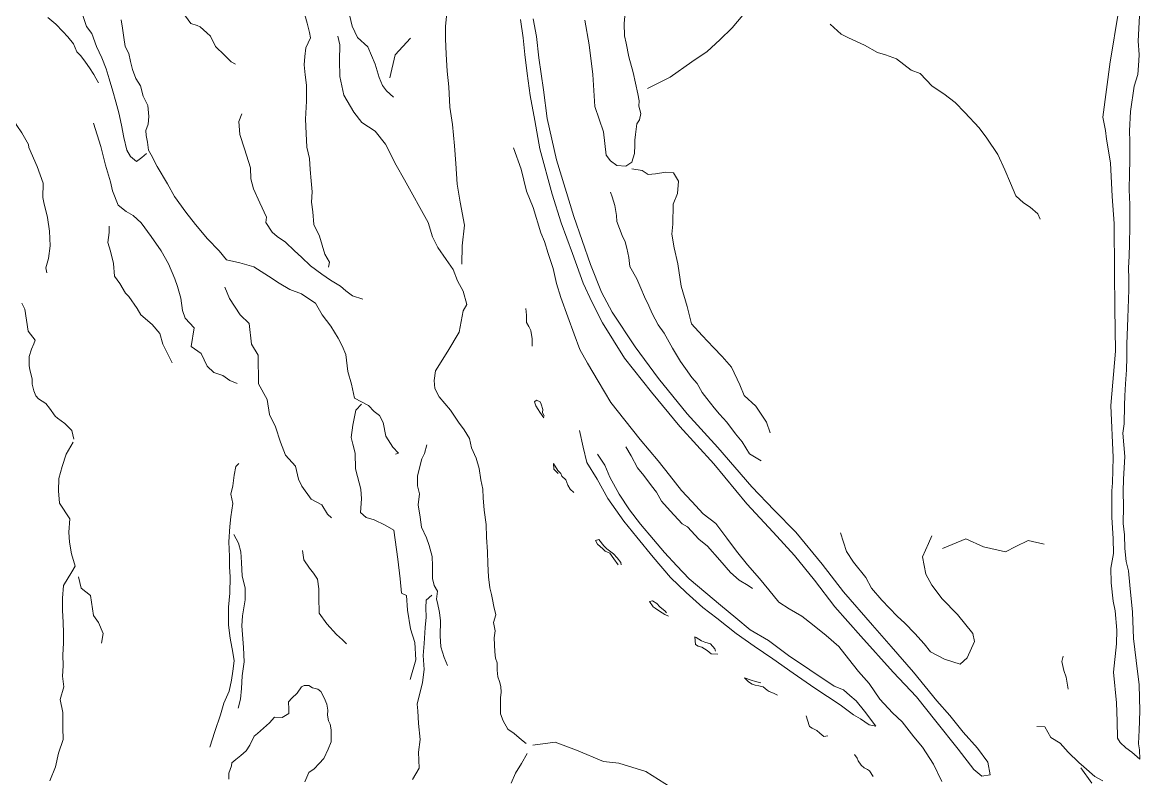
# Model space of a CAD drawing. Extents: x 683321 to 688873, y 7661944 to 7668387.
# Drawn here: x 687821.3 to 688067.1, y 7666990 to 7667156.3 of the extents above; entities that cross this region are included whole.
import ezdxf

# ---------------------------------------------------------------- set-up
doc = ezdxf.new("R2010")
doc.units = 0
doc.header["$MEASUREMENT"] = 0
doc.layers.add('01 CRESTA_Line', color=3, linetype='Continuous', lineweight=20)

msp = doc.modelspace()

# ---------------------------------------------------------------- linework, layer by layer
at = {"layer": '01 CRESTA_Line'}
for points in [[(687847.09, 7667191.01, 4253.98), (687845.72, 7667187.81, 4255.09), (687847.43, 7667186.08, 4254.69), (687848.52, 7667185.12, 4254.5), (687849.25, 7667182.57, 4255.13), (687850.07, 7667180.54, 4255.05), (687850.31, 7667178.38, 4255.4), (687851.98, 7667175.84, 4255.85), (687853.93, 7667173.41, 4255.69), (687854.14, 7667172.05, 4255.37), (687853.69, 7667168.71, 4255.87), (687854.48, 7667165.52, 4256.48), (687855.05, 7667164.16, 4256.77), (687856.44, 7667161.77, 4256.48), (687856.61, 7667158.5, 4256.59), (687858.35, 7667156.08, 4256.73), (687859.75, 7667155.64, 4256.73), (687860.46, 7667155.31, 4257), (687861.92, 7667153.96, 4257.23), (687862.7, 7667153.25, 4257.23), (687863.84, 7667150.98, 4257.49), (687865.75, 7667149.06, 4257.57), (687867.24, 7667147.61, 4258), (687868.24, 7667147.1, 4258.38)], [(687848.63, 7667127.5, 4244.58), (687847.62, 7667126.56, 4243.37), (687846.41, 7667125.67, 4242.96), (687845.09, 7667126.84, 4241.81), (687844.26, 7667128.19, 4241.64), (687843.62, 7667130.99, 4241.38), (687843.12, 7667133.69, 4241.21), (687842.56, 7667136.38, 4241.15), (687841.87, 7667138.82, 4241.24), (687841.2, 7667141.15, 4241.16), (687840.38, 7667143.9, 4241.16), (687839.72, 7667146.08, 4241.12), (687838.76, 7667148.48, 4241.23), (687837.65, 7667150.97, 4241.08), (687836.57, 7667153.84, 4240.98), (687835.43, 7667155.36, 4240.84), (687834.49, 7667158.22, 4240.93)], [(687892.69, 7667160.44, 4280.7), (687893.85, 7667155.48, 4280.72), (687895.08, 7667152.99, 4280.73), (687897.3, 7667150.95, 4280.6), (687898.95, 7667147.07, 4280.35), (687899.78, 7667144.2, 4280.44), (687900.57, 7667142.39, 4280.52), (687901.45, 7667141.22, 4280.23), (687902.99, 7667139.82, 4279.51)], [(687838.06, 7667143.02, 4237.75), (687837.49, 7667144.05, 4237.81), (687837.05, 7667144.82, 4237.65), (687836.06, 7667146.28, 4237.54), (687835.2, 7667147.56, 4237.63), (687834.2, 7667148.92, 4237.55), (687833.27, 7667149.81, 4237.55), (687832.57, 7667151.6, 4237.49), (687831.3, 7667153.13, 4237.46), (687830.23, 7667154.32, 4237.44), (687828.65, 7667155.88, 4237.38), (687826.92, 7667157.34, 4237.25)], [(687843.06, 7667156.87, 4244.97), (687843.34, 7667155.03, 4244.79), (687843.62, 7667152.94, 4244.83), (687843.93, 7667150.97, 4244.91), (687844.77, 7667149.46, 4244.64), (687845.11, 7667147.67, 4244.65), (687845.55, 7667145.92, 4244.64), (687846.31, 7667143.98, 4244.66), (687847.28, 7667142.36, 4244.75), (687847.87, 7667140.1, 4245.05), (687848.89, 7667138, 4245.17), (687849.17, 7667135.59, 4245.49), (687849.01, 7667133.95, 4245.26), (687848.46, 7667132.52, 4245.24), (687848.53, 7667131.43, 4245.06), (687848.83, 7667129.99, 4245.12), (687849.09, 7667128.22, 4245.59), (687849.67, 7667127.17, 4245.81), (687850.95, 7667124.6, 4246.36), (687853.23, 7667120.82, 4246.77), (687854.82, 7667117.99, 4247.36), (687857.25, 7667114.58, 4248.16), (687859.43, 7667111.86, 4249.13), (687862.05, 7667108.67, 4250.34), (687864.59, 7667106.07, 4251.32), (687866.19, 7667104.06, 4252.94), (687869.14, 7667103.43, 4253.79), (687872.25, 7667102.54, 4254.59), (687875.5, 7667100.52, 4255.37), (687877.81, 7667098.96, 4255.79), (687880.15, 7667097.56, 4256.76), (687882.74, 7667096.6, 4257.06), (687884.11, 7667095.65, 4257.38), (687885.79, 7667094.56, 4257.68), (687887.25, 7667091.98, 4258.36), (687889.19, 7667089.49, 4259.27), (687890.79, 7667086.86, 4258.8), (687891.67, 7667085.18, 4258.43), (687892.46, 7667083.24, 4258.98), (687892.93, 7667079.52, 4259.73), (687893.76, 7667076.73, 4259.86), (687894.37, 7667073.64, 4260.12), (687897.44, 7667072.04, 4259.61), (687898.71, 7667070.73, 4259.69), (687899.85, 7667069.83, 4259.71), (687900.71, 7667068.32, 4259.28), (687901.3, 7667065.33, 4259.33), (687902.84, 7667062.92, 4258.97), (687904.1, 7667061.6, 4258.84), (687903.38, 7667061.35, 4258.68)], [(687888.65, 7667102.44, 4257.99), (687888.92, 7667103.6, 4258.52), (687887.89, 7667105.34, 4259.06), (687886.66, 7667109.31, 4259.67), (687885.42, 7667111.84, 4260.39), (687885.21, 7667114.62, 4260.78), (687884.94, 7667116.75, 4261.12), (687885.04, 7667119.05, 4261.68), (687884.83, 7667121.45, 4262.22), (687884.65, 7667123.97, 4263.09), (687884.45, 7667126.39, 4263.73), (687883.92, 7667128.89, 4264.4), (687883.75, 7667131.89, 4265.49), (687883.64, 7667134.98, 4266.78), (687883.81, 7667138.94, 4268.22), (687883.83, 7667142.46, 4269.4), (687883.53, 7667144.76, 4270.2), (687883.34, 7667146.99, 4270.85), (687883.45, 7667148.8, 4271.33), (687883.71, 7667150.69, 4271.82), (687884.68, 7667152.86, 4272.19), (687884.5, 7667154.06, 4272.46), (687883.94, 7667156.12, 4272.25), (687883.45, 7667157.93, 4272.35)], [(687914.59, 7667157.64, 4281.22), (687914.39, 7667155.41, 4280.98), (687914.39, 7667152.66, 4280.51), (687914.53, 7667149.33, 4280.19), (687914.79, 7667145.58, 4279.75), (687915.14, 7667142.11, 4279.34), (687915.34, 7667137.65, 4278.64), (687915.95, 7667133.87, 4278.16), (687916.42, 7667129.17, 4277.6), (687916.67, 7667125.28, 4277.16), (687916.96, 7667120.74, 4276.63), (687917.6, 7667116.77, 4276.01), (687918.56, 7667111.73, 4275.56), (687918.07, 7667107.15, 4275.38), (687917.97, 7667103.15, 4274.86)], [(687930.89, 7667156.93, 4279.36), (687931.49, 7667152.88, 4278.99), (687931.87, 7667149.2, 4278.66), (687932.36, 7667145.06, 4278.29), (687933.03, 7667140.2, 4277.86), (687934.07, 7667134.72, 4277.33), (687935.16, 7667128.47, 4276.77), (687937.85, 7667118.55, 4275.84), (687939.84, 7667112.23, 4275.26), (687942.33, 7667105.5, 4274.99), (687944.7, 7667098.96, 4274.72), (687946.67, 7667094.72, 4274.55), (687948.96, 7667090.22, 4274.36), (687953.82, 7667082.45, 4274.01), (687959.71, 7667075.01, 4273.68), (687965.99, 7667067.42, 4273.35), (687973.43, 7667059.27, 4272.97), (687980.72, 7667050.46, 4272.58), (687986.53, 7667044.18, 4272.4), (687991.18, 7667039.09, 4272.26), (687995.62, 7667033.64, 4272.12), (688000.08, 7667027.78, 4271.97), (688005.82, 7667021.37, 4271.8), (688012.91, 7667013.46, 4271.57), (688018.05, 7667008.04, 4271.43), (688022.3, 7667002.67, 4271.29), (688027.22, 7666996.51, 4271.12), (688030.67, 7666992.02, 4271.01), (688032.42, 7666990.58, 4270.95), (688034.23, 7666990.89, 4271.05), (688033.75, 7666993.62, 4270.98), (688031.45, 7666996.74, 4271.06), (688028.32, 7667000.24, 4271.16), (688025.39, 7667003.9, 4271.26), (688022.52, 7667007.15, 4271.35), (688017.38, 7667013.4, 4271.52), (688012.43, 7667019.11, 4271.68), (688008.33, 7667023.79, 4271.81), (688001.98, 7667031.08, 4272), (687997.25, 7667037.16, 4272.15), (687991.51, 7667044.19, 4272.33), (687986.72, 7667049.06, 4272.46), (687981.81, 7667054.16, 4272.6), (687974.33, 7667062.8, 4272.98), (687967.56, 7667070.26, 4273.31), (687961.26, 7667078.02, 4273.64), (687956.12, 7667084.94, 4273.93), (687951.06, 7667092.57, 4274.31), (687948.74, 7667096.99, 4274.52), (687946.29, 7667103.09, 4274.8), (687944.46, 7667108.33, 4275.03), (687942.63, 7667113.58, 4275.51), (687938.84, 7667126.08, 4276.62), (687936.81, 7667135.17, 4277.41), (687935.97, 7667141.44, 4277.95), (687934.93, 7667148.51, 4278.56), (687934.41, 7667153.21, 4278.96), (687933.71, 7667157.09, 4279.37)], [(687953.88, 7667157.69, 4288.92), (687953.73, 7667156.03, 4288.64), (687953.8, 7667153.32, 4288.88), (687954.14, 7667151.75, 4288.87), (687954.75, 7667148.74, 4289.19), (687955.66, 7667145.29, 4289.8), (687956.69, 7667140.56, 4291.57), (687957.02, 7667139.08, 4290.67), (687956.97, 7667137.86, 4289.19), (687957.37, 7667136.25, 4288.3), (687957.08, 7667134.85, 4287.37), (687956.49, 7667133.97, 4286.23), (687956.21, 7667131.63, 4285.68), (687956.06, 7667130.43, 4285.11), (687956.07, 7667129.26, 4284.32), (687955.98, 7667127.44, 4283.56), (687955.42, 7667125.59, 4283.35), (687954.07, 7667124.68, 4283.09), (687952.12, 7667124.83, 4282.68), (687950.69, 7667125.88, 4282.32), (687949.73, 7667127.09, 4282.12), (687949.18, 7667132.2, 4280.66), (687947.26, 7667137.8, 4280.4), (687946.81, 7667144.85, 4280.92), (687945.98, 7667151.37, 4280.75), (687945.04, 7667156.78, 4281.09)], [(687958.86, 7667141.72, 4291.67), (687963.8, 7667144.28, 4291.36), (687968.63, 7667147.59, 4291.17), (687971.98, 7667149.88, 4290.86), (687974.77, 7667152.42, 4290.6), (687977.45, 7667155.07, 4289.98), (687979.82, 7667157.88, 4289.99)], [(687999.01, 7667155.88, 4279.99), (688001.46, 7667153.73, 4279.21), (688003.08, 7667152.9, 4278.94), (688006.56, 7667151.26, 4278.67), (688009.47, 7667149.68, 4278.58), (688011.19, 7667149.19, 4278.43), (688013.64, 7667148.29, 4278.43), (688016.87, 7667145.82, 4278.08), (688018.81, 7667145.02, 4277.47), (688021.45, 7667142.28, 4276.82), (688024.05, 7667140.61, 4276.26), (688026.53, 7667138.68, 4276.12), (688028.66, 7667136.51, 4275.79), (688031.83, 7667133.08, 4274.83), (688033.48, 7667130.84, 4274.98), (688035.95, 7667127.26, 4274.92), (688037.49, 7667123.9, 4275.25), (688038.71, 7667120.91, 4274.82), (688039.89, 7667118.13, 4274.26), (688041.56, 7667116.64, 4274.28), (688043.05, 7667115.68, 4274.64), (688044.71, 7667114.21, 4274.76), (688045.26, 7667113, 4274.44)], [(688062.35, 7667157.84, 4288.56), (688060.76, 7667148.45, 4288.22), (688060.63, 7667147.61, 4288.21), (688059.02, 7667135.48, 4287.26), (688059.64, 7667132.53, 4286.76), (688059.82, 7667130.58, 4286.83), (688060.68, 7667125.4, 4286.3), (688061.08, 7667118.04, 4285.43), (688061.49, 7667112.05, 4284.56), (688061.62, 7667101.39, 4283.87), (688061.69, 7667093.48, 4283.13), (688061.83, 7667084.02, 4282.8), (688060.79, 7667072.03, 4281.97), (688061.32, 7667060.61, 4281), (688061.12, 7667055.03, 4280.43), (688061.01, 7667053.31, 4280.4), (688060.99, 7667047.47, 4280.23), (688061.33, 7667042.82, 4279.52), (688061.37, 7667039.5, 4279.42), (688060.78, 7667036.28, 4279.51), (688060.89, 7667033.05, 4279.3), (688061.3, 7667029.03, 4279.22), (688061.76, 7667026.89, 4278.98), (688062.11, 7667022.69, 4278.43), (688062.03, 7667019.68, 4278.35), (688061.36, 7667013.4, 4278.53), (688062.06, 7667006.7, 4277.49), (688062.2, 7667002.68, 4277.09), (688062.25, 7666998.92, 4276.36), (688062.84, 7666997.98, 4276.27), (688064.12, 7666996.81, 4276.05), (688065.43, 7666995.88, 4275.95), (688067.13, 7666994.27, 4275.45), (688067.08, 7666996.33, 4275.92), (688066.88, 7666997.71, 4276.04), (688066.94, 7666999.26, 4276.23), (688067.05, 7667000.61, 4276.22), (688067.13, 7667004.95, 4276.6), (688066.99, 7667010.66, 4277.32), (688066.33, 7667016.01, 4277.82), (688065.78, 7667020.85, 4277.98), (688065.58, 7667026.59, 4278.16), (688064.99, 7667032.59, 4278.93), (688064.64, 7667035.74, 4279.05), (688064.17, 7667037.78, 4279.13), (688063.87, 7667040.63, 4279.31), (688063.78, 7667043.66, 4279.68), (688063.47, 7667046.14, 4279.87), (688063.56, 7667049.86, 4280.22), (688063.52, 7667053.18, 4280.55), (688063.6, 7667055.89, 4280.66), (688063.87, 7667060.88, 4281.05), (688063.41, 7667066.01, 4281.76), (688063.7, 7667068.06, 4281.83), (688063.78, 7667072.04, 4282.1), (688063.89, 7667074.2, 4282.2), (688064.04, 7667076.86, 4282.43), (688064.21, 7667079.89, 4282.71), (688064.27, 7667082.64, 4282.88), (688064.32, 7667085.57, 4283.07), (688064.54, 7667091.33, 4283.54), (688064.78, 7667097.48, 4284.23), (688064.74, 7667099.89, 4284.45), (688064.64, 7667102.3, 4284.62), (688064.8, 7667104.86, 4284.72), (688064.87, 7667107.58, 4284.91), (688064.93, 7667111.38, 4285.14), (688064.97, 7667116.26, 4285.49), (688064.79, 7667119.45, 4285.79), (688064.9, 7667123.13, 4286.09), (688064.93, 7667125.82, 4286.36), (688064.95, 7667130.12, 4286.79), (688064.88, 7667132.48, 4286.78), (688065.09, 7667136.69, 4287.18), (688065.94, 7667142.24, 4287.5), (688066.73, 7667144.81, 4287.71), (688066.97, 7667147.83, 4287.92), (688067.03, 7667149.22, 4287.97), (688066.79, 7667152.18, 4288.31), (688066.86, 7667153.57, 4288.35), (688067.06, 7667157.75, 4288.69)], [(687813.11, 7667154.73, 4231.7), (687814.64, 7667150.95, 4231.97), (687815.51, 7667148.86, 4231.94), (687816.31, 7667146.8, 4232.08), (687816.92, 7667145.09, 4232.08), (687817.28, 7667143.33, 4232.5), (687817, 7667141.82, 4232.81), (687817.44, 7667139.12, 4232.85), (687817.93, 7667137.34, 4233.07), (687820.09, 7667133.62, 4232.52), (687821.17, 7667131.99, 4232.28), (687822.66, 7667129.47, 4232.17), (687822.75, 7667128.8, 4232.38), (687824.54, 7667124.63, 4232.43), (687825.86, 7667120.93, 4232.12), (687825.83, 7667117.8, 4232.17), (687826.06, 7667116.69, 4232.45), (687826.84, 7667113.36, 4231.59), (687827.27, 7667110.36, 4230.97), (687827.41, 7667107.19, 4229.98), (687827.06, 7667104.39, 4229.02), (687826.5, 7667102.35, 4228.38), (687826.72, 7667101.2, 4227.85)], [(687932.18, 7666997.75, 4276.33), (687931.12, 7666998.55, 4275.14), (687929.48, 7666999.96, 4273.68), (687928.1, 7667000.88, 4272.88), (687927.11, 7667002.72, 4271.96), (687926.54, 7667004.28, 4271.07), (687926.54, 7667006.34, 4270.49), (687926.49, 7667007.76, 4270.52), (687926.65, 7667009.05, 4270.41), (687926.56, 7667010.28, 4270.45), (687926.27, 7667011.4, 4270.41), (687925.89, 7667012.41, 4270.39), (687925.79, 7667013.86, 4270.22), (687925.78, 7667015.47, 4270.24), (687925.43, 7667016.54, 4270.37), (687925.24, 7667017.91, 4270.28), (687925.16, 7667019.41, 4270.46), (687925.09, 7667020.96, 4270.36), (687925.31, 7667022.54, 4270.5), (687924.95, 7667024.32, 4270.34), (687925.46, 7667026.02, 4270.53), (687925.06, 7667027.89, 4270.59), (687924.72, 7667029.44, 4270.25), (687924.54, 7667030.48, 4270.31), (687924.19, 7667032, 4270.35), (687923.83, 7667034.37, 4270.33), (687923.7, 7667037.26, 4270.13), (687923.68, 7667039.88, 4270.35), (687923.42, 7667043.14, 4270.39), (687923.36, 7667045.9, 4270.43), (687922.89, 7667049.05, 4270.42), (687922.69, 7667051.76, 4270.45), (687922.64, 7667053.66, 4270.59), (687922.21, 7667055.69, 4270.37), (687921.82, 7667058.22, 4269.96), (687921.16, 7667060.45, 4270.7), (687920.16, 7667062.78, 4270.45), (687919.66, 7667064.77, 4270.68), (687918.54, 7667066.74, 4270.65), (687917.25, 7667068.39, 4270.36), (687915.52, 7667071, 4270.4), (687913.03, 7667074, 4270.61), (687912.09, 7667075.78, 4270.72), (687911.92, 7667077.56, 4271.38), (687912.24, 7667079.65, 4272.01), (687914.9, 7667083.98, 4273.1), (687917.4, 7667088.18, 4273.1), (687918.3, 7667092.88, 4273.35), (687919.08, 7667094.25, 4273.75), (687918.29, 7667097.23, 4273.81), (687917.05, 7667099.46, 4274.42), (687916.11, 7667101.94, 4275.08), (687914.56, 7667104.15, 4275.41), (687912.75, 7667106.78, 4275.93), (687911.57, 7667109.15, 4276.73), (687910.62, 7667112.3, 4275.72), (687905.39, 7667121.64, 4275.46), (687903.55, 7667124.88, 4274.93), (687901.19, 7667129.49, 4273.96), (687898.91, 7667132.39, 4273.73), (687896.01, 7667134.26, 4273.4), (687894.23, 7667136.57, 4272.85), (687892.06, 7667140.26, 4272.68), (687891.15, 7667144.4, 4272.32), (687891.11, 7667147.88, 4272.4), (687891.19, 7667151.38, 4272.42), (687890.73, 7667153.29, 4272.26)], [(687906.73, 7667152.83, 4280.1), (687903.36, 7667149.14, 4280.19), (687902.18, 7667144.11, 4280.24)], [(687869.58, 7667136.19, 4258.06), (687868.91, 7667134.48, 4256.97), (687869.17, 7667131.66, 4256.84), (687870.2, 7667128.5, 4256.9), (687871.47, 7667124.31, 4256.41), (687871.56, 7667121.86, 4256.5), (687872.2, 7667119.68, 4256.44), (687873.59, 7667116.65, 4256.39), (687875, 7667113.46, 4256.56), (687874.91, 7667112.31, 4256.59), (687876.25, 7667110.18, 4256.52), (687877.37, 7667109.2, 4256.65), (687879.17, 7667107.97, 4256.98), (687881.21, 7667106.06, 4256.76), (687882.69, 7667104.65, 4256.96), (687884.69, 7667102.79, 4257.25), (687887.18, 7667100.94, 4257.73), (687889.14, 7667099.6, 4258.14), (687891.28, 7667098.29, 4258.15), (687892.5, 7667097.24, 4258.25), (687893.97, 7667096.2, 4258.58), (687896.24, 7667095.41, 4259.14)], [(687836.95, 7667134.1, 4235.57), (687838.55, 7667129.01, 4236.05), (687839.57, 7667124.9, 4236.05), (687840.67, 7667121.26, 4236.14), (687841.15, 7667119.24, 4236.51), (687842.39, 7667116.11, 4237), (687844.12, 7667114.72, 4237.21), (687845.7, 7667113.82, 4237.52), (687847.46, 7667112.2, 4238.16), (687849.65, 7667109.21, 4239.41), (687851.82, 7667106.04, 4240.79), (687853.47, 7667103.21, 4242.08), (687854.84, 7667099.94, 4243.54), (687855.44, 7667098.26, 4243.03), (687856.2, 7667095.67, 4242.91), (687856.57, 7667092.93, 4243.21), (687857.11, 7667091.29, 4242.33), (687859.13, 7667089.15, 4241.32), (687858.43, 7667085, 4241.12), (687860.65, 7667083.48, 4239.89), (687862, 7667080.69, 4239.94), (687863.47, 7667079.28, 4240.56), (687865.45, 7667078.65, 4241.33), (687866.97, 7667077.55, 4242.21), (687868.57, 7667076.91, 4243.15)], [(687929.34, 7667128.69, 4277.11), (687931.09, 7667124, 4276.86), (687932.2, 7667119.17, 4276.74), (687933.67, 7667115.62, 4276.33), (687935.38, 7667110.04, 4276.17), (687936.17, 7667108.12, 4276), (687937, 7667105.47, 4275.92), (687938.09, 7667102.15, 4275.93), (687938.8, 7667098.91, 4275.77), (687939.78, 7667095.77, 4275.56), (687941.3, 7667091.59, 4275.62), (687942.75, 7667087.74, 4275.08), (687943.96, 7667084.35, 4274.85), (687945.63, 7667081.34, 4274.76), (687948, 7667077.44, 4274.61), (687950.8, 7667072.72, 4274.7), (687953.88, 7667068.84, 4274.37), (687957.25, 7667064.56, 4274.37), (687961.19, 7667059.91, 4274.28), (687963.68, 7667056.73, 4274.02), (687966.36, 7667053.39, 4274.05), (687968.6, 7667050.96, 4274.05), (687971.09, 7667048.24, 4273.88), (687973.88, 7667046.1, 4273.71), (687976.33, 7667042.93, 4273.68), (687978.41, 7667040.04, 4273.51), (687980.88, 7667037.02, 4273.47), (687983.48, 7667034.02, 4273.25), (687985.54, 7667031.54, 4273.24), (687987.73, 7667028.83, 4273.07), (687990.04, 7667027.37, 4273.11), (687992.81, 7667025.71, 4273.01), (687995.13, 7667023.9, 4273.02), (687998.17, 7667021.46, 4273.01), (688000.95, 7667019.09, 4272.75), (688003.06, 7667016.33, 4272.84), (688005.26, 7667013.59, 4272.7), (688007.6, 7667010.93, 4272.69), (688009.97, 7667007.53, 4272.49), (688012.74, 7667004.52, 4272.51), (688014.85, 7667002.52, 4272.2), (688017.46, 7666999.19, 4272.21), (688019.36, 7666996.95, 4272.09), (688021.8, 7666993.21, 4272.01), (688023.6, 7666989.43, 4271.61)], [(687955.43, 7667124.06, 4282.63), (687957.66, 7667123.72, 4281.55), (687958.99, 7667122.84, 4280.6), (687960.59, 7667123.01, 4279.81), (687962.87, 7667123.35, 4279.33), (687964.59, 7667123.22, 4279.14), (687965.7, 7667121.41, 4278.61), (687965.45, 7667118.65, 4277.97), (687964.49, 7667116.3, 4277.76), (687964.43, 7667111.93, 4278.73), (687964.21, 7667109.7, 4278.86), (687964.74, 7667106.75, 4278.7), (687965.55, 7667103.24, 4278.34), (687966.27, 7667098.31, 4278.02), (687967.55, 7667093.81, 4277.56), (687968.54, 7667090.01, 4277.32), (687970.86, 7667087.46, 4276.65), (687973.35, 7667084.84, 4276.31), (687975.25, 7667082.82, 4276.1), (687977.3, 7667080.47, 4275.84), (687979.16, 7667076.64, 4275.84), (687980.11, 7667074.29, 4275.31), (687982.67, 7667071.89, 4274.64), (687985.05, 7667068.42, 4273.82), (687985.86, 7667066.04, 4273.47)], [(687983.82, 7667059.86, 4273.46), (687981.32, 7667061.41, 4273.42), (687979.64, 7667064.05, 4273.52), (687978.22, 7667065.82, 4273.79), (687976.28, 7667068.37, 4273.99), (687974.66, 7667070.15, 4274.31), (687973.49, 7667071.53, 4274.45), (687971.89, 7667073.58, 4274.54), (687970.88, 7667074.94, 4274.78), (687969.78, 7667076.9, 4274.92), (687968.58, 7667078.25, 4275.12), (687967.19, 7667080.22, 4275.11), (687966.14, 7667081.7, 4275.28), (687964.37, 7667084.66, 4275.31), (687962.52, 7667087.98, 4275.67), (687961.16, 7667089.79, 4275.72), (687959.9, 7667092.29, 4275.74), (687959.14, 7667093.95, 4275.86), (687958.16, 7667095.96, 4275.91), (687957.41, 7667097.88, 4275.98), (687956.53, 7667099.9, 4276.07), (687954.95, 7667102.59, 4275.72), (687954.71, 7667104.57, 4275.8), (687954.3, 7667106.62, 4275.88), (687953.96, 7667108.01, 4275.86), (687953.3, 7667109.47, 4276.04), (687952.12, 7667112.5, 4276.13), (687952.02, 7667113.83, 4276.28), (687951.67, 7667116.01, 4276.51), (687951.05, 7667117.93, 4276.71), (687950.74, 7667118.98, 4276.82)], [(687854.27, 7667081.44, 4236.71), (687852.23, 7667085.53, 4236.29), (687851.58, 7667087.9, 4235.82), (687849.9, 7667089.85, 4236.1), (687847.39, 7667091.97, 4235.84), (687846.57, 7667093.41, 4235.44), (687844.77, 7667095.99, 4234.86), (687844.02, 7667096.74, 4234.86), (687842.74, 7667098.85, 4235), (687841.61, 7667100.47, 4235.08), (687841.38, 7667103.26, 4235.06), (687840.68, 7667105.96, 4235.09), (687840.12, 7667107.91, 4235.51), (687840.43, 7667110.12, 4235.3), (687840.39, 7667111.47, 4235.23)], [(687889.3, 7667047.33, 4250.71), (687888.42, 7667048.17, 4250.12), (687887.2, 7667050.21, 4249.36), (687884.88, 7667051.45, 4249.37), (687882.78, 7667054.34, 4249.55), (687882.06, 7667055.83, 4249.53), (687881.43, 7667058.75, 4249.3), (687879.24, 7667061.16, 4249.27), (687878.11, 7667063.99, 4249.48), (687877.01, 7667067.37, 4249.37), (687875.68, 7667070.06, 4249.88), (687875.15, 7667073.35, 4249.83), (687873.26, 7667076.8, 4249.79), (687873.2, 7667083.1, 4249.86), (687871.73, 7667085.57, 4249.94), (687871.21, 7667090.07, 4249.94), (687869.2, 7667092, 4249.47), (687866.86, 7667095.62, 4249.2), (687865.86, 7667098.05, 4249.23)], [(687832.64, 7667064.66, 4229.23), (687832.2, 7667066.53, 4228.68), (687830.67, 7667068.11, 4227.22), (687829.05, 7667069.24, 4226.86), (687828.56, 7667069.75, 4226.55), (687827.3, 7667071.44, 4225.69), (687826.45, 7667072.48, 4225.65), (687824.83, 7667073.56, 4225.55), (687824.24, 7667074.16, 4225.43), (687823.84, 7667075.25, 4225.22), (687823.49, 7667076.73, 4225.57), (687823.5, 7667077.95, 4225.65), (687822.92, 7667079.91, 4225.41), (687822.79, 7667080.86, 4225.59), (687822.81, 7667082.81, 4225.51), (687823.32, 7667084.41, 4225.39), (687823.82, 7667085.64, 4225.73), (687824.15, 7667086.39, 4225.79), (687822.57, 7667088.43, 4225.69), (687822.24, 7667090.84, 4225.49), (687821.85, 7667093.23, 4225.37), (687821.23, 7667094.59, 4225.65)], [(687933.44, 7667085.08, 4272.75), (687933.5, 7667086.72, 4272.69), (687933.17, 7667088.55, 4272.78), (687932.71, 7667089.41, 4272.96), (687932.26, 7667090.32, 4273.37), (687932.25, 7667091.32, 4273.58), (687932.25, 7667091.94, 4273.64), (687932.1, 7667093.4, 4273.47)], [(687895.91, 7667072.37, 4258.05), (687894.71, 7667071.06, 4257.91), (687894.04, 7667067.73, 4258.58), (687893.62, 7667065.06, 4258.41), (687894, 7667063.53, 4258.35), (687894.5, 7667061.58, 4258.11), (687894.62, 7667058.14, 4258.02), (687895.01, 7667056.47, 4257.94), (687895.81, 7667053.7, 4258.01), (687895.95, 7667051.52, 4257.74), (687895.7, 7667048.54, 4257.76), (687896.93, 7667047.44, 4257.63), (687898.68, 7667046.91, 4257.6), (687901.11, 7667045.75, 4257.32), (687903.05, 7667044.66, 4257.41), (687903.92, 7667038.26, 4258.05), (687904.46, 7667033.94, 4258.04), (687904.74, 7667030.82, 4258.63), (687905.8, 7667030.32, 4258.32), (687906.07, 7667027.06, 4258.09), (687906.67, 7667022.96, 4257.64), (687907.69, 7667019.95, 4257.42), (687907.91, 7667016.11, 4257.05), (687906.63, 7667011.79, 4257.33)], [(687936.01, 7667069.38, 4272.01), (687935.19, 7667070.57, 4272.09), (687934.8, 7667071.17, 4272.25), (687934.31, 7667071.99, 4272.34), (687934, 7667072.85, 4272.52), (687934.45, 7667073.23, 4272.69), (687935.21, 7667072.88, 4272.42), (687935.46, 7667072.35, 4272.27), (687935.82, 7667071.16, 4272.25), (687935.76, 7667070.55, 4272.17), (687936.14, 7667069.73, 4272.08)], [(687943.92, 7667066.56, 4271.06), (687944.67, 7667062.89, 4270.98), (687945.53, 7667059.51, 4270.98), (687947.78, 7667055.9, 4270.74), (687950.11, 7667051.62, 4270.68), (687953.62, 7667046.63, 4270.5), (687956.49, 7667043.09, 4270.49), (687960.06, 7667038.75, 4270.28), (687963.91, 7667034.27, 4270.17), (687967.38, 7667030.97, 4270.07), (687970.99, 7667027.67, 4270.05), (687974.12, 7667025.34, 4269.98), (687978.33, 7667021.92, 4270), (687982.33, 7667019.13, 4269.96), (687986.43, 7667016.37, 4269.95), (687990.86, 7667013.18, 4269.87), (687995.68, 7667009.93, 4269.85), (688001.21, 7667006.26, 4269.77), (688004.18, 7667004.03, 4269.78), (688005.7, 7667003.17, 4269.61), (688007.65, 7667001.83, 4269.58), (688009.1, 7667001.57, 4269.8), (688006.58, 7667004.87, 4269.59), (688004.73, 7667007.13, 4269.9), (688003.37, 7667008.33, 4269.93), (688002, 7667009.54, 4269.99), (687999.91, 7667010.38, 4269.85), (687994.58, 7667013.97, 4269.85), (687989.87, 7667017.09, 4269.95), (687985.48, 7667020.36, 4269.99), (687981.45, 7667022.75, 4269.97), (687978.27, 7667025.36, 4269.97), (687974.88, 7667028.13, 4269.99), (687971.66, 7667030.84, 4270.01), (687968.01, 7667033.99, 4270.03), (687965.28, 7667036.82, 4270.19), (687962.62, 7667039.71, 4270.33), (687960.17, 7667042.63, 4270.42), (687957.3, 7667045.99, 4270.59), (687954.87, 7667049.15, 4270.61), (687952.6, 7667052.59, 4270.66), (687950.55, 7667056.34, 4270.85), (687949.44, 7667058.95, 4270.96), (687947.87, 7667061.38, 4270.77)], [(687827.34, 7666989.54, 4230.2), (687828.61, 7666992.6, 4230.13), (687829.28, 7666995.63, 4230.06), (687830.27, 7666998.66, 4230.01), (687830.23, 7667001.16, 4229.97), (687830.18, 7667004.58, 4229.91), (687829.63, 7667007.45, 4229.83), (687830.4, 7667010.19, 4229.74), (687830.16, 7667012.55, 4229.64), (687830.27, 7667014.86, 4229.55), (687830.23, 7667017.23, 4229.45), (687830.37, 7667019.83, 4229.3), (687830.39, 7667022.09, 4229.11), (687830.27, 7667024.34, 4228.91), (687830.16, 7667027.03, 4228.67), (687830.14, 7667029.69, 4228.42), (687830.37, 7667032.49, 4228.21), (687832.19, 7667035.46, 4229.66), (687832.96, 7667036.77, 4230.01), (687832.12, 7667039.43, 4229.98), (687831.7, 7667042.01, 4229.49), (687831.52, 7667044.2, 4229.84), (687831.77, 7667047.14, 4229.66), (687829.49, 7667050.62, 4229.48), (687829.24, 7667053.29, 4229.4), (687829.3, 7667055.99, 4229.17), (687830.07, 7667058.67, 4228.88), (687830.98, 7667061.36, 4228.55), (687832.47, 7667064, 4228.38)], [(687914.88, 7667014.93, 4260.21), (687914.08, 7667016.65, 4260.2), (687913.4, 7667019, 4260.1), (687913.22, 7667021.43, 4260.05), (687913.33, 7667024.71, 4260.11), (687913.08, 7667026.58, 4260.14), (687912.62, 7667028.66, 4260.29), (687912.42, 7667029.51, 4260.71), (687912.62, 7667031.27, 4261.19), (687911.91, 7667032.48, 4261.01), (687911.56, 7667034.06, 4260.62), (687911.51, 7667036.8, 4260.35), (687911.45, 7667038.83, 4260.36), (687910.81, 7667041.27, 4260.24), (687910.22, 7667042.95, 4260.15), (687909.14, 7667045.3, 4260.11), (687908.81, 7667047.53, 4260.19), (687908.36, 7667050.23, 4260.39), (687908.68, 7667052.62, 4260.3), (687908.26, 7667054.37, 4260.25), (687908.28, 7667056.57, 4260.49), (687909.21, 7667060.31, 4260.28), (687909.75, 7667061.51, 4260.58), (687910.3, 7667063.39, 4261.14)], [(687981.92, 7667031.82, 4272.24), (687980.96, 7667032.46, 4272.28), (687978.98, 7667033.63, 4272.45), (687977.14, 7667035.33, 4272.82), (687974.79, 7667038.05, 4272.85), (687972.08, 7667041.15, 4273.04), (687970.16, 7667042.69, 4273.28), (687967.67, 7667045.38, 4273.25), (687966.44, 7667046.03, 4273.42), (687963.86, 7667048.92, 4273.09), (687961.92, 7667051.04, 4273.24), (687960.85, 7667053, 4273.45), (687959.75, 7667054.4, 4273.33), (687958.06, 7667056.64, 4273.69), (687956.64, 7667058.35, 4273.66), (687955.23, 7667060.99, 4273.5), (687954.08, 7667062.95, 4273.68)], [(687868.93, 7667059.32, 4240.58), (687868.26, 7667058.66, 4240.41), (687867.94, 7667056.73, 4240.64), (687867.62, 7667054.4, 4240.85), (687867.17, 7667052.57, 4240.95), (687867.59, 7667050.5, 4240.7), (687867.2, 7667047.56, 4241.09), (687866.98, 7667045.43, 4241.04), (687866.72, 7667042.1, 4240.98), (687866.92, 7667038.83, 4240.97), (687866.89, 7667036.56, 4240.88), (687867.02, 7667034.37, 4240.79), (687866.93, 7667030.79, 4240.42), (687866.65, 7667027.69, 4240.26), (687866.7, 7667023.76, 4240.38), (687867.04, 7667020.9, 4240.35), (687867.6, 7667017.76, 4240.23), (687867.9, 7667015.94, 4240.18), (687867.6, 7667013.67, 4239.96), (687867.35, 7667011.68, 4239.95), (687866.8, 7667009.29, 4239.48), (687865.61, 7667006.64, 4239.22), (687864.88, 7667004.04, 4238.67), (687863.69, 7667000.37, 4239.09), (687862.58, 7666996.94, 4239.52)], [(687942.66, 7667052.97, 4271.5), (687941.83, 7667053.66, 4271.82), (687941.34, 7667054.53, 4271.81), (687940.88, 7667055.73, 4271.78), (687940.03, 7667056.53, 4272.09), (687939.76, 7667057.1, 4272.23), (687939.14, 7667057.77, 4272.5), (687938.19, 7667059.34, 4271.79), (687938.25, 7667058.03, 4272.15), (687939.17, 7667057.14, 4272.3)], [(687868.76, 7667005.49, 4241.61), (687869.27, 7667007.47, 4241.66), (687869.5, 7667009.83, 4241.56), (687869.64, 7667012.64, 4241.74), (687870.09, 7667015.68, 4241.87), (687869.96, 7667018.89, 4241.98), (687869.57, 7667023.59, 4242.04), (687869.74, 7667025.84, 4242.15), (687870.32, 7667029.32, 4241.73), (687870.35, 7667031.98, 4241.63), (687869.7, 7667034.51, 4241.54), (687869.53, 7667037.58, 4241.54), (687869.4, 7667039.87, 4241.4), (687868.88, 7667041.77, 4241.24), (687867.85, 7667043.73, 4241.37)], [(688001.32, 7667044.06, 4272.71), (688002.65, 7667039.93, 4272.16), (688004.16, 7667037.6, 4271.95), (688006.92, 7667034.25, 4271.52), (688008.15, 7667031.89, 4271.48), (688010.44, 7667029.28, 4271.61), (688013.79, 7667025.78, 4271.97), (688015.49, 7667024.18, 4271.58), (688017.7, 7667021.92, 4271.37), (688019.75, 7667019.63, 4271.61), (688021.09, 7667017.93, 4271.52), (688024.21, 7667016.3, 4271.23), (688027.67, 7667015.19, 4271.75), (688029.21, 7667016.56, 4271.78), (688030.8, 7667020.14, 4271.46), (688030.4, 7667021.94, 4271.13), (688027.07, 7667026.1, 4271.17), (688023.66, 7667029.52, 4271), (688021.39, 7667032.58, 4271.16), (688020.06, 7667035, 4271.37), (688019.33, 7667038.8, 4271.75), (688020.65, 7667041.71, 4272.08), (688021.41, 7667043.41, 4272.37)], [(688023.76, 7667040.64, 4272.1), (688028.87, 7667042.74, 4271.72), (688032.79, 7667040.98, 4271.99), (688037.63, 7667039.86, 4271.45), (688039.86, 7667041.04, 4270.98), (688042.62, 7667042.41, 4271.63), (688046.09, 7667041.59, 4271.56)], [(687952.39, 7667037.06, 4271.29), (687951.46, 7667038.35, 4271.27), (687950.59, 7667039.57, 4271.15), (687949.56, 7667040.01, 4271.63), (687949.02, 7667040.54, 4271.81), (687947.83, 7667041.54, 4272.05), (687947.39, 7667042.36, 4271.8), (687948.11, 7667042.59, 4271.88), (687949.21, 7667041.22, 4272.03), (687949.89, 7667040.57, 4271.83), (687951.36, 7667039.43, 4270.97), (687952.19, 7667038.55, 4271.14), (687952.98, 7667037.57, 4271.16), (687953.06, 7667037.01, 4271.24)], [(687882.97, 7667040.17, 4247.79), (687883.25, 7667038.16, 4247.98), (687884.51, 7667036.28, 4248.08), (687885.37, 7667035.18, 4248.17), (687886.24, 7667033.91, 4248.23), (687886.55, 7667031.75, 4247.97), (687886.53, 7667029.95, 4248.3), (687886.59, 7667026.4, 4248.89), (687888.27, 7667024.04, 4248.56), (687890.4, 7667021.73, 4248.72), (687891.75, 7667020.56, 4249.12), (687892.61, 7667019.66, 4249.36)], [(687833.66, 7667034.38, 4229.83), (687834.26, 7667031.9, 4230.34), (687836.29, 7667030.3, 4230.35), (687836.98, 7667025.88, 4231.34), (687838.06, 7667024.38, 4231.22), (687839.07, 7667021.9, 4230.98), (687838.74, 7667019.8, 4230.16)], [(687907.11, 7666989.84, 4260.99), (687908.59, 7666992.32, 4260.7), (687908.45, 7666995.81, 4260.61), (687908.81, 7666998.6, 4260.15), (687908.44, 7667002.17, 4259.97), (687908.35, 7667004.93, 4259.92), (687908.15, 7667006.43, 4259.93), (687909.36, 7667011.18, 4259.71), (687909.71, 7667014.03, 4259.74), (687909.5, 7667017.08, 4259.61), (687909.73, 7667019.77, 4259.45), (687909.95, 7667023.28, 4259.25), (687910.13, 7667025.51, 4259.1), (687910.05, 7667027.55, 4259.15), (687910.18, 7667029.27, 4259.55), (687911.38, 7667030.34, 4259.2)], [(687963.46, 7667025.76, 4271.07), (687962.64, 7667026.14, 4271.16), (687961.46, 7667026.85, 4271.38), (687960.57, 7667027.52, 4271.38), (687960.08, 7667027.78, 4271.57), (687959.31, 7667029, 4271.53), (687959.93, 7667029.09, 4271.59), (687960.87, 7667028.51, 4271.5), (687961.58, 7667027.83, 4271.35), (687962.73, 7667026.81, 4271.15), (687963.01, 7667026.49, 4271.12)], [(687974.32, 7667017.36, 4270.88), (687972.89, 7667017.5, 4271.11), (687971.99, 7667018.22, 4270.97), (687970.8, 7667018.9, 4271.13), (687970.01, 7667019.18, 4271.37), (687969.43, 7667019.54, 4271.41), (687969.24, 7667021.17, 4271.19), (687969.57, 7667021.07, 4271.2), (687970.75, 7667020.35, 4271.34), (687971.46, 7667020, 4271.22), (687972.73, 7667019.65, 4270.82), (687973.65, 7667018.56, 4270.86), (687973.8, 7667018.06, 4270.98)], [(688051.38, 7667009.72, 4272.6), (688050.95, 7667012.35, 4272.58), (688050.47, 7667013.78, 4272.62), (688049.99, 7667015.79, 4272.85), (688050.33, 7667016.93, 4272.72)], [(687987.48, 7667008.39, 4270.17), (687986.56, 7667008.83, 4270.51), (687985.59, 7667009.19, 4270.59), (687985.14, 7667009.44, 4270.74), (687984.32, 7667010.19, 4270.96), (687983.33, 7667010.41, 4270.92), (687982.52, 7667010.55, 4270.96), (687981.89, 7667010.8, 4270.86), (687981.1, 7667011.29, 4270.86), (687980.2, 7667012.18, 4271.03), (687981.68, 7667011.68, 4271.05), (687982.64, 7667011.37, 4271.12), (687983.75, 7667011.09, 4270.88)], [(687866.72, 7666989.89, 4249.69), (687866.76, 7666991.26, 4249.71), (687867.31, 7666992.87, 4249.58), (687867.4, 7666993.49, 4249.64), (687868.25, 7666994.24, 4249.57), (687869.35, 7666995.11, 4249.6), (687870.54, 7666996.16, 4249.32), (687871.36, 7666997.35, 4249.27), (687872.29, 7666999.33, 4249.02), (687873.07, 7666999.92, 4249.06), (687874.34, 7667001.09, 4248.93), (687875.72, 7667002.33, 4248.89), (687876.75, 7667003.56, 4248.66), (687878.47, 7667003.47, 4248.66), (687879.91, 7667004.37, 4248.36), (687879.94, 7667005.31, 4248.39), (687879.85, 7667006.93, 4248.28), (687880.57, 7667007.75, 4248.24), (687881.78, 7667008.8, 4248.13), (687882.71, 7667010.18, 4248.07), (687883.34, 7667010.49, 4248.13), (687884.35, 7667010.53, 4248.16), (687885.18, 7667010.02, 4248.21), (687886.31, 7667009.69, 4248.28), (687887.01, 7667009.15, 4248.27), (687887.7, 7667007.76, 4248.4), (687888.29, 7667006.38, 4248.47), (687888.55, 7667005.06, 4248.46), (687888.46, 7667003.98, 4248.47), (687888.63, 7667002.76, 4248.54), (687889.01, 7667001.97, 4248.53), (687889.23, 7667000.76, 4248.5), (687889.24, 7666998.13, 4248.85), (687888.61, 7666996.48, 4249.56), (687887.62, 7666994.47, 4250.35), (687886.58, 7666993.34, 4250.82), (687885.52, 7666992.15, 4250.96), (687884.32, 7666991.34, 4251.33), (687883.44, 7666989.34, 4251.77)], [(687998.54, 7666999.42, 4270.62), (687997.62, 7666999.31, 4270.8), (687996.78, 7667000.03, 4271.14), (687996.1, 7667000.62, 4271.21), (687995.04, 7667001.12, 4271.19), (687994.51, 7667001.51, 4271.08), (687994.05, 7667002.85, 4270.43), (687993.72, 7667003.85, 4270.13)], [(688044.47, 7667001.52, 4272.27), (688046.24, 7667001.39, 4272.62), (688047.62, 7666999.1, 4272.75), (688049.65, 7666997.86, 4273.02), (688051.43, 7666995.87, 4273.11), (688053.74, 7666993.55, 4273.5), (688054.82, 7666992.64, 4273.67), (688057.28, 7666990.47, 4274), (688059, 7666989.56, 4273.89)], [(687984.05, 7666968.6, 4271.41), (687983.23, 7666970.17, 4271.47), (687981.79, 7666971.9, 4271.83), (687979.62, 7666973.69, 4272.18), (687978.08, 7666976.76, 4272.47), (687976.1, 7666978.83, 4272.6), (687974.41, 7666980.67, 4272.78), (687972.69, 7666982.86, 4273.31), (687970.98, 7666983.53, 4273.52), (687969.08, 7666985.01, 4273.68), (687964.08, 7666988.1, 4274.04), (687958.51, 7666991.62, 4276.5), (687952.55, 7666993.43, 4278.5), (687949.17, 7666993.81, 4278.15), (687943.24, 7666996.31, 4278.32), (687938.53, 7666998.01, 4278.23), (687933.65, 7666997.37, 4278.07)], [(687932.39, 7666995.52, 4276.16), (687931.16, 7666993.36, 4275.74), (687929.84, 7666991.25, 4275.65), (687928.82, 7666989.03, 4275.29)], [(688008.47, 7666990.48, 4270.01), (688007.71, 7666991.74, 4270.55), (688007.28, 7666992.02, 4270.8), (688006.53, 7666992.39, 4270.96), (688005.85, 7666993, 4270.96), (688005.22, 7666993.97, 4270.73), (688004.98, 7666994.55, 4270.55), (688004.4, 7666995.35, 4270.18)], [(688056.6, 7666989.01, 4273.75), (688054.18, 7666992.38, 4273.71)]]:
    msp.add_polyline3d(points, dxfattribs=at)

doc.saveas('drawing.dxf')
